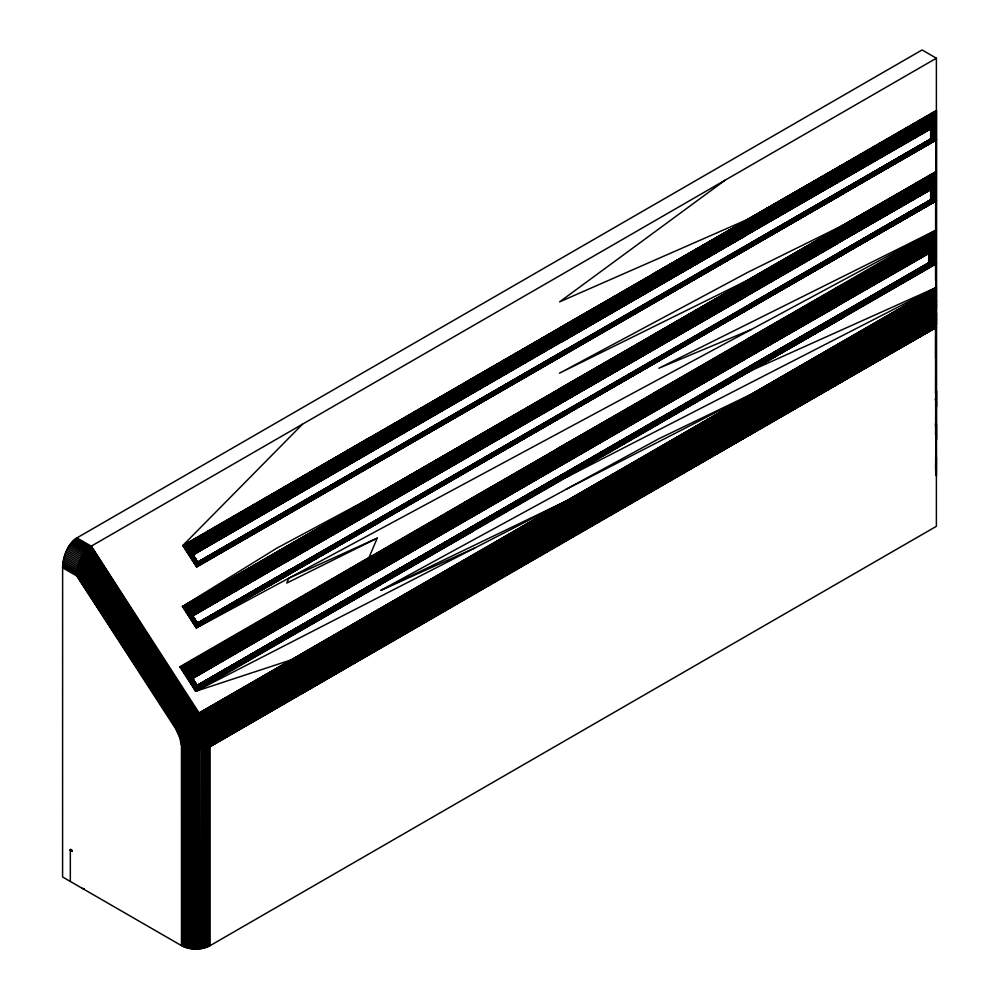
<?xml version="1.0" encoding="UTF-8"?>
<svg xmlns="http://www.w3.org/2000/svg" width="999" height="999" viewBox="0 0 999 999"><rect width="100%" height="100%" fill="white"/><g stroke="black" fill="none" stroke-linecap="round" stroke-linejoin="round"><path stroke-width="1.5" d="M933.503 199.113L933.528 183.704L936.388 171.291L182.48 606.555L196.316 627.946L936.388 229.982L934.29 241.221L929.232 253.147L929.232 263.998M934.127 199.051L934.152 181.993L748.214 288.661L562.2 397.09L747.864 290.721M655.257 341.883L748.313 287.899L562.112 395.754L934.44 181.144L934.427 198.252L934.44 181.144L748.413 288.012M935.226 260.914L935.251 237.762L560.314 451.86L653.933 397.34L560.014 451.111L653.746 396.541L559.677 450.399L653.521 395.779M654.857 338.324L561.65 393.181L935.214 178.571L935.226 198.664L935.214 178.571L842.02 231.756M466.321 444.255L560.289 390.234L466.67 444.692L560.551 390.734L466.995 445.154L560.789 391.258L467.32 445.654L561.001 391.82L467.619 446.166L561.213 392.395L468.156 447.252L935.426 177.747L935.414 197.977L935.426 177.747L842.132 230.994M935.564 280.207L935.638 197.702L934.977 197.452L749.5 304.458M935.564 393.169L935.963 137.288L934.977 136.613L197.702 562.175L189.41 549.737L182.792 545.541L302.522 424.175M566.346 349.937L936.088 137.587L935.738 470.442L936.388 475.936L935.963 137.288L843.468 190.397M935.514 456.968L936.338 457.305L936.225 473.014L936.2 137.937L843.693 190.984M653.184 411.226L560.864 464.872L929.757 252.235L929.719 263.049L929.757 252.235L837.911 304.67M930.231 263.661L930.256 251.261L838.336 303.708M931.031 200.037L931.056 189.148L933.528 183.704L655.119 343.531M654.22 407.18L931.73 248.127L931.767 260.589L931.73 248.127L839.522 300.624M654.707 345.954L562.1 399.737L932.154 186.963L932.129 199.313L932.154 186.963L839.872 239.723M748.026 290.309L840.696 237.213L562.15 399.076L747.427 292.42L562.1 399.737L932.517 186.176L932.492 198.564L932.517 186.176L562.15 399.076L654.82 345.267M751.373 329.47L658.865 368.219L936.388 229.982L179.832 666.77L186.151 670.254L190.085 674.612L932.666 245.879L932.629 261.463L932.666 245.879L654.582 404.957L933.528 243.556L933.553 260.502M654.994 343.843L562.2 398.414L932.866 185.364L932.879 199.276L932.866 185.364L840.434 238.187M654.645 403.983L933.103 244.718L933.078 261.688L933.103 244.718L840.546 297.352M932.504 199.251L933.203 198.489L933.203 184.54L840.696 237.375M933.491 260.614L933.528 243.556L840.833 296.253M750.399 366.196L934.29 259.69L934.29 241.221L841.333 294.056M291.321 659.839L195.692 691.296L196.616 685.963L187.475 671.428L934.639 240.047L934.614 260.202L934.639 240.047L748.101 347.028L841.458 292.882M935.564 358.191L935.638 316.258M935.738 365.372L935.951 260.689L935.264 259.815L933.528 260.002L840.721 313.786M936.113 345.304L935.951 471.253L936.113 457.105M843.793 191.346L936.3 138.337L843.855 191.758L936.35 138.786L936.388 139.823L196.628 566.92L182.792 545.541L936.4 110.452L936.4 440.022L936.388 423.938L935.626 423.514L935.576 426.598M62.587 567.757L76.911 576.023L176.049 729.332L179.77 737.649L181.418 745.192C190.409 749.2 201.348 748.588 210.015 744.03L936.388 324.65L936.388 312.687L845.279 363.324L207.442 731.58L194.88 736.675L181.019 738.636L176.323 728.121L76.948 574.462L62.625 566.196C63.412 555.531 67.682 544.018 76.911 537.899L922.077 49.95L936.388 58.217L936.388 526.311L210.127 945.628C201.386 950.236 190.222 950.236 181.481 945.628L62.587 876.985L62.625 566.196M177.672 732.379L202.997 720.017L936.4 296.578L935.951 260.689L750.798 366.208L758.865 361.563M936.325 473.951L936.338 457.305M844.729 349.513L936.4 298.576L936.388 308.716L205.869 730.469L193.032 735.589L179.77 737.649M936.35 438.573L936.288 423.726M936.2 423.663L936.2 437.2M936.3 390.659L936.388 406.943L936.35 390.734L935.626 390.447M936.1 472.115L936.238 457.192M842.257 165.372L936.35 111.651L936.2 402.922L935.564 290.971M935.951 435.951L936.088 423.601L936.1 436.575L935.626 423.514M935.963 390.484L936.2 402.922L936.088 390.522M935.813 423.526L935.638 434.815L936.088 113.736L842.394 167.258M935.951 457.03L935.738 470.442L935.526 469.667M935.551 468.256L935.751 456.993M70.33 850.524C70.267 847.09 73.851 853.146 70.33 850.524L70.33 881.443M936.388 405.906L935.638 398.426L936.35 404.632M935.813 399.725C935.264 397.764 936.35 401.885 935.626 399.375L936.288 403.883L935.626 398.638M935.963 400.936L935.638 399.4L936.088 402.222M936.388 58.217L91.234 546.166C81.606 552.622 77.248 564.822 76.911 576.023L176.761 728.833L178.022 729.083L292.282 661.65L476.211 555.019L291.995 660.926M936.2 402.422L935.813 115.272L842.332 168.631M936.4 390.959L936.288 403.883L935.626 399.375M750.823 304.146L935.951 198.127L936.4 200.662L196.316 627.946C196.766 624.537 196.678 622.165 200.175 622.315M76.911 537.899L91.234 546.166L199.163 713.049L198.576 716.857L205.282 732.742L207.917 746.415L207.942 946.715M843.918 192.732L936.388 139.823L196.628 566.92L197.652 562.125M936.088 402.447L935.626 400.037L936.088 402.06M74.875 539.285L89.198 547.552L197.814 715.534L197.452 717.532L203.571 731.63L206.756 748.114L206.756 947.189M205.519 947.614L205.494 747.339L202.897 733.853L196.279 718.194L197.028 714.297L88.187 548.414L73.864 540.147M204.233 947.989L204.233 748.925L201.111 732.742L195.092 718.905L195.517 716.895L194.755 715.659L87.2 549.363L72.877 541.096M195.092 718.905L194.755 715.659L198.114 713.648L936.4 287.4L751.211 370.567M935.626 400.087L935.963 401.511M752.272 394.98L844.342 342.257L193.119 718.343L192.645 720.329L199.45 736.962L201.486 748.351L201.523 948.575M277.922 614.435L184.69 669.193L196.341 687.2L936.1 261.126L935.738 470.442L935.813 115.272L842.269 169.368L935.626 116.084L930.668 128.983L930.668 139.897M176.049 729.332L190.672 719.829L191.171 717.894L194.755 715.659M194.78 724.475L195.329 722.352L192.37 717.145L85.277 551.548L70.954 543.281M209.078 946.19L209.078 747.115L207.33 735.501L204.108 733.291L204.745 731.056L203.009 729.957L195.467 725.961L187.675 723.276L81.094 558.341L66.783 550.074M180.769 741.208C189.847 743.131 199.475 741.121 207.742 737.125L208.391 734.914L206.343 728.184L199.163 713.049L936.4 287.4L566.033 477.472M279.782 616.196L186.838 670.829L196.616 685.963L196.99 685.302L189.648 673.95L282.23 619.58M180.557 740.334L190.122 740.571L202.535 737.624L203.371 735.489L299.225 681.743M368.981 557.567L377.21 538.161L288.823 578.209L286.763 583.054L377.21 538.161M663.923 480.307L936.388 324.65L300.624 689.672L206.318 742.819L199.862 738.523L200.787 736.5L195.329 722.352L191.396 721.066L83.491 554.058L69.181 545.791M68.332 547.152L82.655 555.419L188.736 719.455L195.779 734.727L194.88 736.675L197.253 749.949L197.253 949.025M746.141 235.402L561.588 341.833L931.043 128.309L931.08 139.136M195.804 949.05L195.804 749.974L194.293 739.934L195.305 738.161L203.371 735.489L209.44 739.697L210.102 745.329L210.127 945.628M838.96 241.895L931.056 189.148L930.668 200.749M839.635 179.608L931.78 126.873L931.792 139.323L934.14 136.875M200.125 948.775L199.875 746.091L201.099 744.467L206.318 742.819M931.255 262.25L931.742 261.651L892.756 284.066M300.886 692.744L754.819 431.768L210.102 745.329L205.494 747.339L201.099 744.467L198.289 745.004L197.028 746.49L192.72 746.678L181.343 744.467M841.52 251.323L933.853 197.927M70.055 544.492L84.366 552.759L191.171 717.894L177.073 727.534L181.743 737.637L183.654 746.902L183.666 946.715M725.099 180.207L559.59 301.873L748.001 219.218L842.194 165.272L183.404 545.754L196.628 566.92M186.101 947.626L186.101 748.551L185.202 741.895L181.019 738.636L182.53 747.115L184.852 748.114L194.355 749.949L195.779 748.913L205.494 747.339M289.41 570.067L197.465 623.426L189.498 611.226L182.48 606.555L276.723 548.214L370.966 497.739M178.022 729.083L176.461 730.032M190.672 719.829L193.119 718.343M191.508 948.788L191.508 749.712L192.907 748.863L195.779 748.913L197.253 749.949L201.523 749.5L210.127 746.553L936.388 327.247L845.604 378.421M843.631 314.448L196.441 686.738L186.151 670.254L279.196 615.571M660.327 418.481L196.703 685.701L188.087 672.052L280.869 617.507M281.356 618.194L188.649 672.664L196.778 685.489L189.186 673.301L281.818 618.881M292.682 662.312L568.556 504.17L293.256 663.811L568.556 504.17L199.937 714.297L291.608 660.314L199.163 713.049M280.981 494.03L187.987 548.426L197.315 562.862L935.638 136.851L197.315 562.862L188.486 548.863L281.418 494.493M281.543 555.968L188.649 610.327L197.065 623.638L935.439 197.565L840.634 252.335M275.125 612.649L181.493 667.432L195.804 690.484L380.869 584.378M275.849 612.961L182.317 667.819L196.016 689.01L936.388 262.912L751.236 368.793M473.588 529.67L196.016 689.01L183.129 668.244L276.561 613.411M288.549 635.589L196.129 688.348L183.916 668.706L277.247 613.91M279.72 615.996L372.952 561.438L279.221 615.446L466.521 506.718M280.294 616.62L373.414 562.137L279.82 616.058L466.883 507.442M281.331 617.969L374.275 563.573L280.906 617.357L467.544 509.003M282.58 620.292L190.085 674.612L197.153 685.764L218.756 673.251M282.904 621.016L190.447 675.262L197.153 685.764L288.998 632.292M283.167 621.728L190.772 675.923L197.09 685.551L933.928 259.815M839.148 301.686L931.255 249.201L931.255 261.688L931.255 249.201L191.034 676.573L283.391 622.452M468.344 519.005L560.614 465.359L191.508 679.07L191.246 677.222L283.566 623.151M177.273 731.568L202.235 718.493L385.214 611.425M477.072 558.628L293.731 664.959L201.486 717.02L199.675 716.233L91.234 546.166M88.187 548.414L197.452 717.532L202.997 720.017L385.789 613.011M385.214 610.951L568.943 505.831L477.46 559.365L936.4 296.578L844.617 347.627L202.235 718.493L199.675 716.233M477.559 560.277L294.393 666.52L202.235 718.493L568.943 505.831M202.235 718.493L661.088 454.795L569.318 506.568L660.814 453.034M185.202 741.895L183.167 735.214L178.908 732.966L203.721 721.59L386.338 614.647L294.668 667.082M294.58 666.895L569.33 507.529L844.63 349.325L661.088 453.583M176.873 730.781L198.214 718.905L203.721 721.59L387.237 617.145L478.471 563.711L295.217 668.518M179.683 734.814L191.446 731.231L205.082 724.849L387.412 618.056M387.237 617.145L661.638 458.466M179.146 735.851L191.995 732.679L204.683 727.097L387.912 619.792L296.503 672.065M479.245 566.308L570.404 512.912L662.075 460.751M201.411 747.115L199.875 746.091L198.876 740.446L195.305 738.161L184.64 739.697L180.394 736.713L193.893 733.691L206.343 728.184L297.365 674.874L936.388 308.716L845.154 359.378M196.041 723.813L206.905 729.882L388.861 623.326L297.602 675.499M298.027 677.035L936.388 308.716L662.562 464.547M204.745 731.056L207.942 733.254L389.685 626.848M84.366 552.759L192.37 717.145L191.396 721.066L195.454 729.595L207.742 737.125L936.4 316.471L390.284 629.42L481.118 576.261L298.938 680.469M663.224 470.404L845.341 366.933L572.177 523.926L208.391 734.914L202.535 737.624L198.988 735.376M277.522 491.496L184.016 546.003L196.716 566.321L289.098 513.461M474.05 406.418L196.803 565.759L184.628 546.291L371.653 437.225M381.618 459.44L196.878 565.234L185.215 546.59L372.402 437.574M566.57 352.272L196.953 564.735L185.802 546.915L279.083 492.395M751.448 245.417L197.028 564.285L186.363 547.265L279.583 492.769M381.755 457.53L197.103 563.873L186.925 547.639L373.376 438.623L186.363 547.265L197.103 563.873L289.398 510.901M280.544 493.593L187.475 548.026L197.178 563.486L751.385 244.63M281.368 494.33L374.15 439.548M289.548 509.577L197.39 562.612L188.948 549.3L281.83 494.967M281.793 494.817L374.85 440.547M282.205 495.467L189.41 549.737L197.44 562.425L381.793 456.306M282.18 495.292L375.162 441.083L281.855 494.867M282.542 495.791L375.462 441.62L189.41 549.737L934.714 119.43L934.714 138.124M197.552 562.175L190.21 550.674L934.44 120.305L934.44 137.4M282.879 496.303L375.724 442.157M283.204 496.99L190.559 551.148L197.777 562.4M933.566 136.838L933.541 122.865L190.884 551.623L283.479 497.502M196.99 561.563L191.171 552.11L283.716 498.026M654.907 285.227L747.502 231.543L191.433 552.584L283.928 498.551M284.103 499.075L191.633 553.059L932.854 124.525L932.891 138.424L932.854 124.525L562.35 337.487L655.044 283.641M932.192 140.122L932.154 126.111L191.82 553.546L284.24 499.6M284.365 500.112L191.958 554.008L376.91 446.69L284.465 500.462M277.247 552.497L183.704 607.042L196.403 627.36L288.836 574.537M288.898 573.95L196.466 626.785L184.303 607.305L559.715 389.647L371.416 498.051L936.388 171.865L842.157 225.699L747.926 272.24L559.44 373.189L747.914 280.107L842.157 226.136M843.893 253.534L936.4 200.662L196.641 625.761L185.489 607.929L372.727 499.175L279.245 553.633M381.481 519.48L196.728 625.299L186.051 608.291L279.308 553.758M843.818 252.56L196.778 624.887L186.613 608.666L279.795 554.17M279.732 554.033L373.139 499.587M280.22 554.457L373.526 500.062M751.36 305.719L196.94 624.188L187.675 609.465L280.707 555.032M280.669 554.882L373.913 500.524M751.273 305.045L197.003 623.888L188.174 609.877L281.144 555.494M281.106 555.344L374.275 501.011L187.675 609.465L197.003 623.888L935.638 197.702M281.518 555.806L374.613 501.535L188.174 609.877L197.54 624.45L192.62 617.17M281.93 556.468L189.086 610.764L197.128 623.451L381.606 517.095M281.905 556.306L374.925 502.047L188.649 610.327L934.977 179.433L934.989 198.152M282.267 556.793L375.224 502.597L189.086 610.764L197.203 623.289L289.36 570.192M282.617 557.467L189.885 611.7L197.24 623.189L190.247 612.175L282.929 557.979M282.605 557.305L934.714 180.282L934.739 198.938M282.917 557.817L375.736 503.708L189.885 611.7L655.057 343.132M283.192 558.341L375.949 504.27L282.967 557.867M283.654 559.552L191.121 613.598L191.808 615.958L931.056 189.148L931.068 199.987L931.056 189.148L561.6 402.197L838.96 241.833L746.777 294.655M283.978 560.601L191.508 614.56L197.502 623.851L201.511 621.278M276.461 613.249L370.204 558.478L182.317 667.819L936.238 232.555L842.082 286.164M277.834 614.248L371.366 559.565L277.26 613.786L370.791 559.003L183.129 668.244L196.129 688.348L843.818 316.183L566.171 475.636M465.072 504.245L558.916 449.538L182.317 667.819L936.338 231.631L841.92 285.314M278.496 614.797L371.915 560.164L277.934 614.31L465.484 505.219L371.391 559.315L559.278 450.187L370.816 558.778L558.916 449.538M183.129 668.244L842.095 287.013L936.113 233.516L183.129 668.244L559.278 450.187L465.534 504.857L559.615 450.886L465.984 505.506L559.927 451.61L466.408 506.193L560.214 452.385L466.795 506.905L560.476 453.171L467.157 507.667L560.701 454.008L373.926 562.574L560.901 454.857L374.575 563.886M466.121 506.006L278.596 614.86L372.452 560.789L279.121 615.384L560.214 452.385L372.502 560.526L559.927 451.61L183.916 668.706L196.241 687.762L288.624 634.952M281.793 618.656L374.637 564.335L188.087 672.052L197.165 686.063L191.246 677.222L376.086 569.73L283.716 623.638M374.275 563.573L188.087 672.052L561.063 455.731L468.044 510.039L561.201 456.63L468.269 510.876L561.288 457.53L468.456 511.713L561.351 458.429L189.648 673.95L197.053 685.376M374.975 565.097L282.218 619.355L375.262 565.871L189.186 673.301L468.056 510.639M282.904 620.791L375.524 566.645M468.556 513.149L282.967 620.879L375.736 567.42L283.179 621.515L375.886 568.206L283.416 622.227M933.528 260.602L933.528 243.556L468.606 512.562L561.376 459.34L468.718 513.399L561.376 460.239L468.781 514.235L561.338 461.138L468.818 515.084L561.251 462.025L468.806 515.909L561.151 462.887L468.756 516.708L931.255 249.201L191.034 676.573L376.011 568.98L283.591 622.939M283.691 623.851L191.383 677.846L193.881 681.53M929.782 263.149L929.757 252.235L191.483 678.471L283.753 624.525M376.123 570.479L191.383 677.846L376.123 570.479L283.753 623.713M283.766 625.199L191.508 679.07L376.049 571.915L283.791 625.636M568.169 501.71L384.64 609.003L844.442 345.354L752.472 397.065M293.069 663.461L752.472 398.451L476.598 555.681L200.712 715.621L293.069 663.461L384.64 609.902L292.67 662.524M385.015 610.601L476.598 557.042L384.64 609.427M568.955 504.87L752.672 400.224L568.955 504.87L660.514 451.311L568.556 503.246M481.506 578.409L390.397 630.307L208.791 736.55L209.44 739.697C200.899 744.193 190.434 745.766 181.119 742.894M180.956 742.057C190.347 744.505 200.637 742.619 209.141 738.149L390.684 631.98L299.75 684.04M663.398 472.215L845.404 368.768L299.7 683.828M205.282 732.742L208.391 734.914L208.791 736.55L299.912 685.052L481.643 579.682L390.696 631.53L572.589 527.41L209.141 738.149L207.742 737.125M663.548 475.112L481.818 580.494M482.005 582.117L572.777 529.058L481.868 580.694M300.699 690.209L391.521 638.149L300.761 691.083L754.769 429.145L391.371 636.7L208.828 743.219L197.028 746.49L195.417 745.354L188.399 745.341L182.293 744.093M391.583 638.836L482.33 585.901L300.674 690.034M663.948 481.393L573.139 532.917L936.4 323.189L845.566 374.088M482.392 586.588L663.985 481.743M277.447 491.383L371.203 436.913L183.404 545.754L196.716 566.321L474.038 406.755M474.125 405.644L196.878 565.234L184.628 546.291L372.103 437.412M936.3 138.337L196.953 564.735L185.215 546.59L466.283 383.204M466.833 384.003L372.989 438.024L466.645 383.628M751.373 244.767L843.855 191.646L197.028 564.285L185.802 546.915L372.952 438.199M373.251 438.374L560.451 329.308L466.533 383.304M466.983 384.091L186.363 547.265L560.951 330.332L467.52 384.702M466.883 383.741L748.601 222.502M654.582 275.599L561.226 330.507L935.813 115.272L561.438 331.069L654.869 276.785M474.138 403.284L935.963 137.288L197.178 563.486L186.925 547.639L467.307 384.565M840.671 191.458L935.801 137.05L197.253 563.149L187.987 548.426L467.894 385.602L186.925 547.639L842.194 169.318M467.607 385.077L187.475 548.026L197.253 563.149M374.413 439.747L467.757 385.502L374.188 439.36M655.219 280.107L562.087 333.516L655.144 278.721L561.813 332.255L748.588 224.063L561.438 331.069L748.563 222.69L654.919 276.511M197.39 562.612L188.486 548.863L468.156 386.151M375.1 440.759L468.281 386.601M842.981 189.885L934.977 136.613L197.44 562.425L188.948 549.3L375.162 441.083M375.936 442.407L468.993 388.499M934.152 136.751L934.152 121.166L190.21 550.674L375.974 442.732M469.143 389.111L376.261 443.081L562.062 334.59L468.993 388.062M655.207 281.518L562.262 334.827L841.72 172.427M376.198 443.294L190.559 551.148L840.946 175.649L376.635 444.218L469.38 390.334M376.373 443.531L469.193 389.61M283.716 497.864L376.386 443.856L190.884 551.623L469.28 389.735M469.293 389.285L562.187 335.926L469.505 390.522M933.853 137.462L933.853 122.015L840.983 175.712L933.541 122.865L933.541 138.449L933.541 122.865L840.746 176.523L933.203 123.701L933.216 137.687L933.203 123.701L562.375 336.813L655.182 282.23L562.325 335.477L748.288 227.784L562.262 334.827L748.388 227.01L562.2 334.166M376.049 442.507L562.062 334.59L189.822 550.212L197.702 562.175L191.171 552.11L376.673 445.005M376.685 444.68L469.38 390.834L376.635 444.218M932.167 138.599L932.154 126.111L562.25 338.786L840.446 177.26L191.171 552.11L562.212 337.237L191.433 552.584L469.455 390.959M376.81 445.242L562.212 337.237M284.39 499.962L376.785 445.566L191.633 553.059L562.187 337.912L191.433 552.584M932.854 138.561L932.854 124.525L562.312 338.137L747.776 230.594M469.605 392.357L562.137 338.561L284.303 499.5M562.075 339.198L469.53 393.556L561.863 340.447L469.455 394.13L746.565 234.328L654.183 287.849M193.756 557.355L192.12 554.92L284.478 501.123M284.515 500.974L376.923 447.215M284.528 501.461L376.898 447.764L284.528 501.023M276.723 552.222L183.092 606.78L196.316 627.946M751.385 307.48L196.466 626.785L183.704 607.042L371.403 498.214L183.092 606.78L196.403 627.36L381.343 521.128L288.886 574.1M278.758 553.271L372.302 498.763L184.902 607.604L196.553 626.248L936.4 200.662L196.466 626.785L936.35 199.625L196.778 624.887L186.051 608.291L466.783 445.03M465.946 444.093L559.715 389.647L183.704 607.042L277.772 552.722M372.602 498.938L466.446 444.58M843.68 251.785L936.2 198.776L196.728 625.299L185.489 607.929L372.727 499.175M373.014 499.338L560.289 390.234L184.902 607.604L196.641 625.761L936.388 200.137L289.098 572.439M560.789 391.258L186.051 608.291L936.088 174.575L560.601 390.397L654.295 335.964M373.164 499.425L466.958 445.429L279.807 554.07M655.069 338.474L842.095 230.831L561.475 392.582L748.501 284.265L561.288 392.008L654.607 337.088L560.839 390.896L654.47 336.513M289.186 571.54L196.865 624.512L186.613 608.666L467.107 445.517M467.407 446.029L187.15 609.04L196.865 624.512L936.288 199.176L843.755 252.148M374.188 500.724L467.557 446.466L373.951 500.324M374.538 501.223L467.969 447.102M468.206 447.677L374.987 501.848L561.55 393.606L468.156 447.252M936.2 198.776L196.94 624.188L187.15 609.04L561.388 392.982L187.675 609.465L934.977 179.433L934.977 197.977L934.977 179.433L748.576 286.513L841.707 233.179M375.162 502.285L468.306 448.139M934.714 199.001L934.714 180.282L561.925 394.455L748.488 285.677M468.793 449.013L561.9 395.529L375.562 502.934L468.618 448.851M375.499 503.146L189.498 611.226L197.203 623.289M375.811 503.496L468.806 449.45L189.498 611.226L197.49 623.613L191.508 614.56L561.987 399.488L469.393 452.709L562.037 398.838L469.368 452.097L562.05 397.515L190.559 612.649L197.39 623.189L289.41 569.979M748.313 287.899L189.498 611.226L561.9 395.529M375.936 503.946L468.856 449.95M468.956 449.625L561.975 396.191L469.218 450.861M376.136 504.52L468.981 450.561L376.036 504.058M934.177 198.988L934.152 181.993L562.162 396.428L655.094 342.42M283.441 558.866L376.148 504.845L190.559 612.649L933.528 183.704L933.528 199.313M197.427 623.276L190.859 613.136L469.08 450.674M376.311 505.407L190.859 613.136L933.203 184.54L933.216 200.05M190.559 612.649L469.18 451.298M376.573 506.218L469.18 451.785M283.991 560.439L376.548 506.543M284.016 560.501L469.293 452.535M376.623 507.117L284.103 560.963L932.517 186.176L932.529 200.05M561.987 399.488L191.508 614.56L932.154 186.963L932.167 199.425M284.24 561.962L376.66 507.667L191.646 615.034L197.502 623.851M284.203 562.112L191.808 615.958L931.418 188.461L931.418 200.911L931.418 188.461L561.9 400.999L839.572 240.409L654.545 347.015M932.154 186.963L191.646 615.034L561.838 400.761L469.38 453.921M284.216 562.599L191.833 616.395L931.056 189.148M284.253 562.462L376.66 508.741M368.968 557.779L275.025 612.512L841.82 285.277M369.568 558.229L181.493 667.432L195.904 689.722L843.818 317.008L566.096 476.698L658.666 423.713M558.104 448.776L464.06 503.471L936.338 231.631L181.493 667.432L558.503 449.363L275.137 612.549L558.104 448.776L463.536 502.972M370.604 558.678L464.56 504.008M371.203 559.215L465.034 504.595M653.271 395.055L559.315 449.725L936.238 232.555L842.095 287.013M277.26 613.786L465.234 504.695M653.933 397.34L183.916 668.706L371.366 559.565M653.821 395.929L747.751 341.371M371.391 559.315L559.615 450.886L371.965 559.915L936.113 233.516L747.964 341.458L841.995 286.963L747.826 340.684L936.238 232.555M371.915 560.164L184.69 669.193L654.108 398.176L560.601 452.647L654.233 399.051L560.826 453.459L747.976 345.879L186.838 670.829L196.528 686.325L846.677 310.801M372.315 560.402L465.921 505.894M654.033 396.703L747.864 342.195L560.014 451.111L841.945 288.798M288.699 634.377L196.341 687.2L185.427 669.705L372.452 560.789M372.827 561.051L466.333 506.593M196.528 686.325L186.151 670.254L372.952 561.438M560.214 452.385L373.014 561.176L560.476 453.171L373.489 561.863L560.701 454.008L280.382 616.695M373.301 561.725L466.708 507.317M935.002 260.589L934.977 238.886L186.838 670.829L373.414 562.137M381.218 579.695L196.616 685.963L935.264 259.815L196.703 685.701L187.475 671.428L373.863 562.849M281.406 618.044L467.819 509.815M654.32 398.651L747.989 344.917L560.826 453.459L747.976 345.879L561.038 454.295L841.258 293.968L748.014 348.052L841.071 294.93M933.103 261.676L933.103 244.718L189.648 673.95L561.351 458.429L375.374 565.571L561.288 457.53L375.062 564.797L561.201 456.63L374.725 564.048L561.063 455.731M374.925 564.647L467.919 510.489M654.457 401.81L561.363 456.043L840.771 296.166M748.101 347.028L841.295 293.831L654.582 401.386L747.851 347.889L654.695 402.048L841.021 295.08L747.889 349.076L840.808 296.029M375.237 565.409L468.131 511.313M468.306 512.15L654.395 404.72L561.55 457.842L654.445 403.746L561.488 456.943L654.47 402.784M375.724 566.97L561.376 459.34L375.911 567.744M375.736 567.42L190.447 675.262L654.045 407.604L561.55 460.564L654.195 406.655M654.308 405.681L561.588 459.665L839.897 299.338L747.339 352.197M747.252 352.023L561.588 458.753L839.847 299.475M375.886 568.206L190.772 675.923L931.73 248.127L931.73 260.477M376.061 568.531L468.618 514.672M376.148 569.305L561.338 461.138L376.011 567.919L561.376 460.239L190.447 675.262L932.666 245.879L932.704 261.363M654.045 407.604L561.488 461.476L653.87 408.554L561.388 462.362L653.671 409.465L561.251 463.211L745.878 357.005M468.693 515.659L376.198 570.054M468.668 516.471L191.246 677.222L930.768 250.262L930.768 262.7L930.768 250.262L653.858 409.066M376.198 570.791L283.816 624.987L468.469 517.869L376.223 570.953L468.568 517.107L376.248 570.204L561.151 462.887L191.246 677.222M191.483 678.471L376.111 571.203M745.541 357.904L561.076 464.048L653.446 410.377M468.519 518.269L561.001 463.748L191.383 677.846L930.256 251.261L930.294 263.586M202.497 682.979L210.477 678.333M213.137 676.798L215.796 675.249M218.456 673.701L222.452 671.39M225.112 669.842L227.772 668.294M230.432 666.745L234.415 664.435M237.088 662.886L239.748 661.338M242.407 659.79L245.067 658.254M249.051 655.931L251.723 654.382M254.383 652.834L263.686 647.427M266.346 645.891L274.338 641.246M275.437 640.933L286.313 634.29M465.397 382.592L277.522 491.421L559.877 328.708L465.771 382.729M465.397 382.38L559.602 328.271L184.016 546.003L196.803 565.759L936.388 139.273L289.36 511.451M371.94 437.362L559.602 328.271M653.995 274.438L559.602 327.997L936.388 111.026L748.001 219.218M654.02 274.051L747.989 219.668M278.059 491.708L559.877 328.708L184.016 546.003L936.35 111.651L653.796 273.751M842.382 165.984L936.3 112.313L184.628 546.291L560.177 328.833M654.22 274.538L748.114 220.18M372.552 437.624L936.35 111.651L559.902 328.384M936.225 473.014L936.2 113.012L185.215 546.59L560.451 329.308L372.989 438.024M654.457 274.65L748.251 220.242M748.413 220.317L842.307 165.946M842.332 166.558L560.751 329.458L936.088 113.736L373.801 438.886M654.782 275.911L842.307 167.894L185.802 546.915L560.714 329.795M654.445 274.812L560.489 328.983L748.476 221.229M842.407 166.596L936.2 113.012L561.001 329.97L936.088 113.736M654.795 275.736L748.451 221.403M654.944 276.311L748.526 222.028L561.226 330.507L935.963 114.498L935.951 471.253L936.2 137.937L381.805 456.968M748.663 222.115L842.307 167.894M467.894 385.602L187.475 548.026L935.626 116.084L561.438 331.069M748.563 222.69L655.069 276.923L748.626 223.177M561.638 331.656L748.588 223.364L655.032 277.123M935.439 137.1L935.439 116.895L187.987 548.426L561.363 331.456L374.55 439.835L468.032 386.051M748.588 223.364L281.019 493.931M374.887 440.347L561.55 332.055L468.593 386.875L561.85 333.304L468.806 387.462L561.962 333.941L375.799 441.958L468.893 388.374M935.214 137.887L935.214 117.745L188.486 548.863L561.713 332.655L188.948 549.3L934.977 118.594L934.989 137.125M748.526 226.061L561.962 332.879L842.02 170.742L748.688 224.887L841.895 171.528M748.576 224.775L655.319 278.883L748.588 225.312M748.451 226.81L562.087 333.516L841.87 171.628M561.962 333.941L189.41 549.737L935.214 117.745L935.002 137.288M190.21 550.674L562.125 335.252M748.388 227.01L655.381 280.981L748.363 227.56M748.388 227.897L934.152 121.166L190.559 551.148L562.187 335.926M655.356 281.693L748.288 227.784M655.232 283.117L748.026 229.295L562.362 336.151L748.176 228.546L655.282 281.905M840.983 175.549L748.263 228.659L841.17 174.85M190.884 551.623L562.2 336.576M748.026 229.295L562.375 336.813L933.541 122.865L655.232 282.63M747.577 231.331L655.032 284.528L840.221 177.934M932.504 139.248L932.504 125.325L191.82 553.546L376.848 446.128M191.82 553.546L654.82 285.052M931.418 140.047L931.418 127.61L192.12 554.92L839.897 178.796L747.552 231.668L932.504 125.325L562.25 338.786M931.817 139.286L931.78 126.873L562.162 339.435L747.152 232.779M931.78 139.336L931.78 126.873L284.478 500.524L469.455 393.256L376.998 446.478M839.61 179.545L562.162 339.435L654.682 285.726M561.987 339.835L192.058 554.47L197.015 561.875M561.863 340.447L192.058 554.47L931.78 126.873M654.582 286.576L839.347 180.17M192.12 554.92L376.898 447.764M839.297 180.27L561.925 340.684L746.665 234.153M746.315 235.065L192.145 555.369L376.86 448.264M561.738 341.046L469.355 394.68L746.303 234.965M930.668 128.983L561.775 341.258L746.565 234.328M192.145 555.369L654.158 287.687M838.998 180.969L746.59 234.44L838.723 181.556M197.74 562.262L289.685 509.065M214.036 553.434L211.326 554.994L214.036 553.446M218.082 551.073L220.779 549.512M223.476 547.952L232.929 542.469M236.988 540.109L239.685 538.548M289.635 509.565L261.288 526.011L269.393 521.416M289.698 509.278L381.606 456.106M218.082 551.111L220.779 549.537M223.489 547.976L232.942 542.507M272.078 520.017L288.299 510.464M300.462 503.434L291.009 508.966L293.718 507.442M303.159 501.923L307.205 499.525M309.915 498.002L312.612 496.403M315.322 494.88L319.355 492.495M322.065 490.971L331.518 485.464M334.215 483.928L338.261 481.555M340.971 480.019L343.668 478.434M346.366 476.885L357.167 470.616M359.877 469.068L362.575 467.482M365.272 465.934L381.481 456.543M384.278 454.895L400.487 445.504M403.184 443.943L473.439 403.296M473.563 403.121L565.471 349.95M296.378 506.131L300.462 503.533M303.172 501.973L305.869 500.412M309.915 498.064L312.625 496.503M315.272 495.179L319.368 492.594M322.078 491.033L324.775 489.473M327.422 488.136L331.531 485.564M334.228 484.003L336.925 482.442M340.971 480.094L343.681 478.533M346.316 477.185L355.831 471.503M359.877 469.155L362.587 467.594M365.284 466.034L380.144 457.442M384.19 455.157L411.201 439.473M413.911 437.974L430.107 428.534M432.817 427.035L442.257 421.491M444.967 419.992L461.163 410.552M463.873 409.053L473.314 403.521M750.749 243.132L842.806 189.872M350.374 474.95L354.42 472.602M376.011 460.114L378.721 458.553M381.418 456.993L385.464 454.645M394.917 449.175L397.614 447.614M407.055 442.132L409.765 440.646M413.811 438.236L416.508 436.663M419.205 435.102L421.915 433.628M425.961 431.193L428.658 429.632M431.356 428.072L434.066 426.598M438.099 424.163L440.809 422.664M450.249 417.132L452.959 415.659M457.005 413.224L459.702 411.663M469.143 406.193L471.853 404.695M478.733 400.549L473.201 403.946L477.26 401.673M481.306 399.263L485.489 396.64M488.186 395.067L497.639 389.598M501.685 387.25L552.996 357.542M565.147 350.499L554.183 357.105L556.893 355.544M567.869 349.051L571.915 346.703M574.625 345.142L577.322 343.581M580.019 342.02L584.078 339.672M586.775 338.112L596.228 332.642M598.925 331.081L602.971 328.733M605.681 327.173L608.379 325.612M611.076 324.051L620.529 318.581M624.587 316.233L627.285 314.673M629.982 313.112L646.191 303.733M648.888 302.173L656.992 297.477M750.898 243.257L935.214 136.638L843.168 189.985M504.245 386.039L508.304 383.691M517.744 378.221L520.442 376.66M529.895 371.178L532.592 369.618M536.638 367.27L539.335 365.709M542.045 364.148L544.742 362.587M548.788 360.239L551.485 358.666M560.938 353.196L563.636 351.636M573.089 346.303L575.799 344.742M604.133 328.334L612.237 323.651M614.934 322.078L618.98 319.742M627.085 315.047L631.131 312.699M633.828 311.139L637.886 308.791M640.584 307.23L643.281 305.669M645.978 304.108L650.024 301.76M652.734 300.2L655.431 298.639M658.129 297.178L660.839 295.617M664.884 293.269L667.582 291.708M671.628 289.373L674.325 287.812M677.035 286.251L679.732 284.678M683.778 282.342L686.475 280.781M695.928 275.312L698.626 273.751M708.079 268.281L710.776 266.721M714.822 264.385L717.519 262.824M726.972 257.355L735.077 252.672M737.774 251.111L741.82 248.763M745.866 246.416L748.576 244.855M277.26 552.41L465.197 443.556L182.48 606.555M747.914 280.107L936.388 171.865L183.092 606.78L842.194 226.785L559.44 388.923L936.35 172.502L842.232 226.236M653.895 334.965L747.914 280.544M372.165 498.538L278.309 552.959L936.288 173.152L184.303 607.305L196.553 626.248L936.288 199.176L751.373 305.819M184.303 607.305L653.87 335.364M654.108 335.452L748.039 281.069L371.865 498.414M560.601 390.397L842.294 227.422M748.301 281.531L560.327 389.91L936.2 173.851L185.489 607.929L560.551 390.734M654.52 336.076L748.288 281.693L560.327 389.91L936.288 173.152L748.338 281.194L842.294 227.347M748.526 283.391L560.839 390.896L748.376 282.292L654.507 336.251M748.376 282.292L654.682 336.638L748.463 282.742M185.489 607.929L842.294 228.072M654.957 337.837L748.476 283.579L561.076 391.433L748.438 282.917M842.157 230.182L280.282 554.495L467.27 445.929L373.576 499.862M842.232 229.358L748.576 283.017L842.269 228.746L748.526 282.38M186.613 608.666L561.001 391.82M748.476 283.579L561.288 392.008L935.813 176.124L280.282 554.495M561.213 392.395L187.15 609.04L935.626 176.91L654.919 338.024M561.388 392.982L374.662 501.323L468.081 447.564M935.214 198.726L935.214 178.571L188.174 609.877L561.55 393.606M655.144 339.123L748.501 284.952L561.65 393.181L655.019 339.635M561.925 394.455L841.832 232.492L748.613 285.776M375.562 502.934L561.813 394.88L189.086 610.764L841.52 234.091L655.207 341.396M748.376 287.687L655.269 341.171L841.682 233.291M561.975 396.191L189.885 611.7L934.44 181.144M748.313 288.773L934.152 181.993L748.313 288.773L841.333 234.902M655.169 342.819L933.853 182.854L933.853 198.401L933.853 182.854L190.247 612.175L562.025 396.84M376.386 505.194L933.853 182.854L748.176 289.535L841.121 235.714M747.702 291.483L562.212 397.752L747.951 290.185M376.536 505.781L562.05 398.176L190.859 613.136L933.203 184.54L933.203 198.551M562.2 398.414L747.789 290.934M562.037 398.838L191.121 613.598L932.866 185.364L932.866 199.325M654.919 345.442L840.184 238.798M747.427 292.42L654.782 346.141L747.314 292.944M562.1 399.737L747.215 293.157L562 400.362L654.42 347.302M284.203 561.525L469.243 454.208L376.748 507.467M654.632 346.828L747.215 293.157M561.838 400.761L191.746 615.496L931.792 187.725L931.805 198.601M376.723 508.441L469.193 454.795L376.773 508.004M931.792 198.639L931.792 187.725L654.457 347.49L746.84 294.355M376.685 508.966L469.118 455.357M561.575 401.973L191.808 615.958L561.713 401.386L469.155 455.631M654.27 348.139L746.753 294.555L469.33 454.508M206.83 618.456L204.158 619.992L220.292 610.414M209.49 616.907L218.806 611.5M221.466 609.952L229.458 605.319M232.118 603.771L241.433 598.364M244.106 596.828L253.421 591.42M256.081 589.872L258.741 588.324M261.413 586.788L270.729 581.381M273.389 579.832L288.037 571.341M222.977 608.866L225.662 607.317M228.359 606.006L565.322 410.876M265.047 585.052L267.744 583.491M277.198 578.009L279.895 576.448M289.36 571.041L292.045 569.418M296.104 567.07L298.801 565.509M301.511 563.998L304.195 562.375M308.254 560.089L310.951 558.466M327.148 549.088L329.857 547.527M339.31 542.082L342.008 540.496M351.461 535.039L354.158 533.454M358.216 531.131L366.308 526.423M370.367 524.088L378.459 519.393M381.256 517.657L386.576 514.572M389.248 513.024L397.227 508.454M399.9 506.868L409.215 501.523M411.875 499.925L421.203 494.592M423.863 492.994L426.523 491.508M429.183 489.91L438.511 484.565M441.171 482.967L473.126 464.535M750.686 303.971L934.714 197.49M289.36 571.078L292.058 569.517M301.511 564.048L304.208 562.487M362.275 528.896L366.321 526.548M374.425 521.865L378.484 519.517M393.331 510.926L397.377 508.578M406.83 503.109L409.54 501.548M418.981 496.078L421.69 494.567M424.388 492.944L428.434 490.596M437.887 485.127L440.596 483.566M456.793 474.188L459.49 472.627M468.943 467.145L471.64 465.584M475.799 463.086L478.459 461.55M481.131 460.002L483.791 458.466M487.787 456.143L490.447 454.607M493.106 453.059L501.098 448.439M503.758 446.903L513.074 441.496M515.734 439.96L525.062 434.565M527.722 433.017L530.382 431.481M533.041 429.932L537.037 427.622M539.697 426.086L542.37 424.538M545.029 423.002L564.997 411.426M567.719 410.002L577.172 404.52M579.87 402.959L583.928 400.611M586.625 399.051L596.078 393.569M598.788 392.008L608.241 386.538M610.938 384.977L614.997 382.629M617.694 381.069L633.915 371.678M636.613 370.117L639.31 368.556M642.02 366.983L656.88 358.391M660.951 356.144L675.811 347.54M679.857 345.204L706.88 329.57M709.577 328.009L725.786 318.631M728.496 317.058L737.949 311.588M740.646 310.027L748.75 305.344M842.956 250.724L934.977 197.452L197.128 623.451M418.993 496.153L421.69 494.592M424.4 493.031L427.097 491.458M493.269 453.184L501.361 448.501M504.07 446.978L508.116 444.592M516.221 439.947L520.267 437.562M522.964 436.001L527.022 433.653M529.72 432.117L532.417 430.532M535.127 428.996L539.173 426.623M541.87 425.087L544.58 423.501M547.277 421.94L551.323 419.592M554.033 418.044L558.079 415.696M560.776 414.135L563.473 412.562M566.196 411.138L568.893 409.578M572.939 407.23L575.649 405.669M585.089 400.199L587.799 398.638M603.995 389.26L606.693 387.687M616.146 382.217L624.25 377.535M626.947 375.961L631.006 373.626M635.052 371.278L643.156 366.583M645.854 365.022L649.912 362.674M652.609 361.114L655.307 359.553M658.016 358.092L662.075 355.744M664.772 354.183L667.469 352.622M671.528 350.287L674.225 348.713M683.678 343.244L686.375 341.683M689.073 340.122L691.783 338.561M695.828 336.213L698.526 334.653M702.584 332.317L705.282 330.744M707.979 329.183L710.676 327.622M714.735 325.287L717.432 323.713M726.885 318.244L729.582 316.683M733.641 314.348L736.338 312.774M739.035 311.213L741.745 309.653M745.791 307.317L748.488 305.744M369.393 557.942L463.536 503.271M652.959 394.93L558.516 448.938L652.672 394.28L558.104 448.376L747.414 340.284M183.916 668.706L559.615 450.886M559.927 451.61L184.69 669.193L935.951 234.528L842.082 287.912M654.108 398.176L560.314 451.86L935.951 234.528L748.051 342.307L841.957 288.674M473.588 526.723L843.318 313.674L196.441 686.738L185.427 669.705L935.751 235.577L842.032 288.861M934.977 260.702L934.977 238.886L654.507 399.263L747.989 344.917L560.601 452.647L747.989 343.981L560.314 451.86M841.782 290.647L748.164 344.106L935.751 235.577L748.126 343.194L841.895 289.648M935.289 259.565L935.251 237.762L186.151 670.254L560.476 453.171M186.151 670.254L935.514 236.651L748.164 344.106M186.838 670.829L373.763 562.425M280.906 617.357L934.977 238.886L748.151 346.029L935.251 237.762L935.251 260.914M748.151 346.029L841.62 291.82M187.475 671.428L560.901 454.857L467.482 508.429M561.226 455.169L747.939 346.878M374.725 564.048L934.639 240.047M747.851 347.889L561.363 456.043L934.29 241.221L934.327 259.89M561.201 456.63L188.649 672.664L197.09 685.551M654.545 404.27L747.439 350.999L561.55 457.842L747.614 349.95L561.488 456.943L747.751 348.926L654.595 402.335M561.288 457.53L189.186 673.301L933.928 242.382L933.953 260.964M561.376 459.34L190.085 674.612L932.666 245.879M840.221 298.464L933.103 244.718M561.338 461.138L190.772 675.923L932.204 247.015L932.242 260.889M839.884 299.55L932.204 247.015L932.179 260.976L932.204 247.015L746.852 354.245L839.172 301.461M191.034 676.573L561.251 462.025L376.136 568.693M838.798 302.497L746.553 355.244L931.73 248.127L561.488 461.476L746.49 355.082L653.97 408.803L746.328 355.781M746.553 355.244L839.11 301.611L654.058 408.129M838.723 302.622L746.241 356.206L838.386 303.496M560.826 464.547L376.173 571.665L930.256 251.261L930.256 263.736M376.061 572.202L468.331 518.631M560.626 465.646L652.896 412.075M289.048 632.417L564.86 473.026M221.466 671.69L380.881 579.445M202.572 682.941L205.27 681.38M213.374 676.685L217.42 674.337M221.478 671.99L229.57 667.307M232.268 665.734L236.326 663.398M239.023 661.825L241.721 660.264M244.43 658.703L248.476 656.355M251.174 654.795L255.232 652.447M257.929 650.886L260.627 649.325M263.324 647.752L267.382 645.416M270.08 643.843L272.777 642.282M275.474 640.721L279.533 638.373M282.23 636.813L286.276 634.465M288.986 632.904L305.232 623.314M307.879 621.952L317.395 616.283M320.03 614.922L324.151 612.375M325.437 611.788L336.313 605.344M338.936 603.97L380.794 579.732M380.906 579.62L472.777 526.448M474.125 525.761L564.647 473.339M564.885 473.114L656.818 419.942M329.42 609.815L333.466 607.479M355.057 594.992L357.754 593.406M360.452 591.858L364.498 589.497M373.938 584.028L376.635 582.454M380.806 579.895L383.504 578.396M386.213 576.76L390.259 574.487M392.957 572.852L402.41 567.457M405.107 565.821L409.165 563.473M411.863 561.913L414.56 560.427M417.257 558.778L421.316 556.518M424.013 554.87L428.059 552.522M430.769 550.961L433.466 549.487M436.163 547.827L440.209 545.491M442.919 543.918L445.616 542.457M448.314 540.796L459.115 534.54M461.813 532.979L464.523 531.518M467.22 529.845L483.429 520.579M486.138 519.08L500.974 510.427M503.683 508.916L513.136 503.396M515.834 501.873L532.03 492.457M534.74 490.921L544.18 485.427M546.89 483.878L550.936 481.518M553.633 479.97L563.086 474.488M750.187 366.109L842.157 312.899M410.389 563.099L413.087 561.525M452.21 538.861L456.268 536.513M464.36 531.83L468.406 529.482M565.809 473.076L568.518 471.516M571.216 469.955L575.262 467.607M577.959 466.046L580.669 464.473M584.715 462.125L587.412 460.564M590.109 459.003L606.318 449.625M609.015 448.052L623.863 439.46M627.921 437.112L654.919 421.478M657.629 420.03L667.082 414.56M669.792 412.999L673.838 410.651M676.535 409.091L679.233 407.53L675.012 410.089M681.942 405.956L685.988 403.621M688.686 402.06L691.383 400.487M694.093 398.926L698.139 396.591M700.836 395.017L704.894 392.682M707.592 391.121L710.289 389.548M712.986 387.987L722.439 382.517M726.498 380.182L729.195 378.609M731.892 377.048L748.101 367.669L726.648 379.982M477.859 524.15L480.556 522.577M502.147 510.152L504.845 508.528M514.298 503.109L516.982 501.498M521.041 499.15L523.738 497.589M533.179 492.157L535.876 490.559M552.072 481.181L554.77 479.62M612.799 446.191L615.496 444.63M618.194 443.069L620.891 441.508M637.087 432.13L639.785 430.557M643.831 428.221L646.528 426.648M691.058 401.011L695.104 398.663M716.695 386.163L719.392 384.603M722.09 383.042L726.136 380.706M735.589 375.237L738.286 373.676M743.681 370.542L740.983 372.115L745.154 369.605M759.877 361.276L762.587 359.715M772.027 354.245L774.725 352.684M790.921 343.319L793.618 341.758M813.848 330.057L817.894 327.709M825.998 323.027L830.044 320.691M832.741 319.131L836.787 316.783L828.783 321.341M291.408 659.989L475.724 553.583M660.027 447.165L844.342 340.759M292.095 661.313L476.111 554.857L384.053 607.567M844.342 342.045L752.272 394.118L936.4 289.111L568.556 502.36L199.937 714.297M660.514 450.162L844.442 345.592L660.714 451.66M295.03 668.119L202.997 720.017L569.33 507.529L477.547 559.552M477.934 561.038L661.276 455.182M661.9 460.339L570.417 511.888L753.221 405.844L661.65 457.704L844.804 353.209L203.721 721.59L753.046 403.933L661.375 455.856M478.384 562.762L386.888 615.834L570.067 511.088L204.408 723.201L190.871 729.819L178.434 734.09M295.829 670.167L478.821 564.51M844.804 353.209L661.813 458.866M193.868 719.617L205.082 724.849L570.404 512.912L478.908 564.722M387.749 618.868L753.396 407.767L661.912 459.577M83.491 554.058L192.645 720.329L205.732 726.51L479.333 567.27L387.924 619.293L570.741 514.747L479.333 566.508M479.657 568.106L296.99 673.563M197.04 719.567L204.408 723.201L936.4 302.622L753.396 406.243L936.4 302.622L205.082 724.849C450.174 587.1 692.307 444.168 936.388 304.658L844.992 355.407M197.29 723.151L206.343 728.184L571.066 516.595L479.732 568.306M480.044 569.917L297.527 675.299M662.399 463.361L753.733 411.65L571.378 517.432L662.399 464.123L571.066 515.584L936.4 306.693L845.067 357.392M753.883 412.063L845.079 359.165L662.399 462.849M662.974 468.331L936.388 312.687L298.364 678.333L206.905 729.882L571.378 518.456L388.861 622.814L480.107 570.891M845.216 361.363L936.388 310.726L662.849 467.907L571.653 519.293L845.142 361.151L753.883 413.087M298.813 680.044L207.442 731.58L662.849 467.907L571.915 521.153L663.036 469.767L572.165 522.976L389.947 627.697L480.806 574.487L298.501 678.758M662.837 467.145L754.033 415.509L571.915 521.153L754.17 417.407L572.165 522.976L663.224 471.59M207.442 731.58L936.388 312.687L845.341 365.259L936.4 314.598L207.942 733.254L571.915 522.127L480.806 573.751M207.942 733.254L845.279 365.047L663.036 468.543M390.284 629.42L572.177 523.926L481.106 575.536M663.398 473.389L572.402 524.75L754.282 419.268L663.224 470.879M481.393 577.297L572.402 525.699L208.791 736.55L936.4 318.269L845.454 368.981M663.398 472.677L754.395 421.079L299.6 683.428L208.391 734.914L390.06 628.583L299.001 680.681M390.859 632.767L572.589 527.41M663.673 476.148L754.57 424.538L391.096 634.377M206.955 739.272L209.69 741.208L936.413 321.641L754.657 424.925L845.529 373.688M482.205 583.866L573.039 532.205L209.877 742.644L202.535 737.624M391.508 637.774L482.292 585.177M573.139 532.917L754.72 427.697L663.885 479.358M208.828 743.219L210.015 744.03L573.126 533.653L482.33 585.352M573.239 535.664L936.388 326.011L754.807 429.495M845.604 379.508L391.683 640.496L482.467 588.548M184.628 546.291L278.596 491.958M185.215 546.59L936.3 112.313L748.126 220.03M185.802 546.915L936.2 113.012L748.601 221.503L842.319 167.795M186.363 547.265L935.963 114.498L842.369 167.932M186.925 547.639L935.963 114.498M187.987 548.426L935.626 116.084M561.962 332.879L935.214 117.745L842.07 170.891M188.486 548.863L935.439 116.895L935.239 137.825M562.087 333.516L934.977 118.594L655.282 279.096M188.948 549.3L841.745 172.328M562.262 334.827L934.714 119.43L841.782 172.477M283.241 496.878L934.44 120.305M562.362 336.151L933.853 122.015L841.208 174.912M191.171 552.11L933.203 123.701L933.203 137.687M562.312 338.137L932.854 124.525M655.032 284.528L933.203 123.701M562.162 339.435L932.154 126.111L932.154 140.01M284.478 500.524L469.318 394.405M469.53 393.556L932.154 126.111L839.922 178.858M561.925 340.684L931.418 127.61L654.495 286.763M561.775 341.258L931.043 128.309L931.056 139.161L931.043 128.309L838.998 181.031M841.558 190.459L933.541 137.338M935.801 137.05L197.103 563.873L936.088 137.587L289.535 509.902M197.028 564.285L936.088 137.587M196.953 564.735L936.2 137.937L381.705 458.416M289.285 511.825L196.878 565.234L936.35 138.786L196.716 566.321L936.388 139.273M196.803 565.759L843.905 192.095M560.839 390.896L936.088 174.575M561.076 391.433L935.951 175.337L842.332 228.796M186.051 608.291L935.951 175.337L748.576 283.017M842.294 229.508L935.951 175.337M187.675 609.465L935.426 177.747M188.174 609.877L935.214 178.571M562.162 396.428L748.214 288.661L562.112 395.754M933.853 182.854L376.223 504.632M190.247 612.175L283.241 558.404M748.176 289.535L934.152 181.993M562.212 397.752L933.528 183.704M283.691 559.452L376.448 505.981L191.121 613.598L283.866 559.977M747.514 292.22L932.866 185.364L191.321 614.098L197.465 623.426M376.635 506.343L933.203 184.54L655.032 344.23M191.321 614.098L932.517 186.176M561.9 400.999L931.792 187.725L839.585 240.472M746.515 295.317L931.418 188.461L561.763 401.61L746.503 295.217M284.228 562.974L376.536 509.752M196.94 624.188L935.813 197.889L841.233 251.598M843.443 251.211L936.1 198.426L196.865 624.512L935.813 197.889L473.951 463.861M196.778 624.887L936.1 198.426L473.951 464.248M196.728 625.299L936.1 198.426M936.288 199.176L196.641 625.761L658.915 359.141M289.036 572.927L936.35 199.625M196.466 626.785L936.388 200.137L196.403 627.36L566.358 414.298L473.901 467.345M196.403 627.36L658.903 360.676L566.396 413.748M936.388 230.769L180.669 667.082L195.692 691.296L567.782 500.224L660.227 447.49L476.111 554.208L844.43 343.968M464.036 503.796L180.669 667.082L195.804 690.484L473.476 530.731L288.374 637.137M841.995 287.849L559.677 450.399L936.113 233.516M185.427 669.705L935.514 236.651L560.601 452.647M188.087 672.052L934.29 241.221L934.29 259.728M747.115 353.221L839.547 300.412L654.17 407.867L746.615 354.795M931.255 249.201L561.388 462.362L746.203 356.044L653.758 409.715L746.003 356.73M561.251 463.211L930.768 250.262L376.223 570.953M561.076 464.048L837.899 304.583M745.666 357.654L930.256 251.261M376.074 572.352L929.757 252.235M196.616 685.963L935.264 259.815M849.375 309.24L852.072 307.68M854.782 306.119L870.978 296.753M873.675 295.192L919.592 268.669M922.289 267.108L931.742 261.651M750.749 366.708L935.738 260.314L288.823 633.403L473.638 526.997M843.705 314.935L196.341 687.2L935.738 260.314M843.606 314.535L936.225 261.651L196.241 687.762L935.951 260.689L565.971 473.389M196.241 687.762L936.1 261.126L381.206 580.057M843.705 315.072L936.325 262.25L196.129 688.348L936.1 261.126L196.341 687.2M196.129 688.348L658.691 421.665M751.211 368.331L936.225 261.651L196.016 689.01L936.388 262.912L195.804 690.484M196.016 689.01L936.325 262.25L288.711 634.502M936.325 262.25L195.904 689.722L473.514 530.432M473.638 528.971L936.388 263.649L195.692 691.296L179.832 666.77M566.033 489.348L752.085 393.818L658.628 438.861L380.869 590.334L567.782 500.224L475.924 553.896L844.442 342.42L936.388 290.884L200.712 715.621L844.442 345.592M198.214 718.905L936.4 292.732M203.721 721.59L936.4 298.576L753.046 402.447L844.729 350.999M297.365 674.874L205.732 726.51L936.388 304.658L753.571 408.179L844.979 356.93M389.148 624.163L206.343 728.184L936.4 306.693L662.325 462.649M663.161 470.192L936.4 314.598L208.391 734.914L936.4 316.471L754.395 419.68L845.391 368.544M300.2 686.65L209.141 738.149L936.4 318.269L754.495 421.491L845.441 370.329M845.491 370.754L936.4 319.992L209.44 739.697L390.946 633.616L300.05 685.664M482.055 582.929L391.183 634.777L936.4 323.189L209.877 742.644L936.388 324.65M653.796 273.601L748.001 219.505M560.489 328.983L748.376 220.816M655.132 277.759L935.439 116.895L748.726 224.176L842.02 170.742M655.269 278.221L748.613 224.575M655.219 278.421L935.214 117.745M655.319 281.194L934.152 121.166L562.325 335.477L748.101 229.083M748.263 228.659L933.853 122.015M655.157 283.329L747.951 229.845M655.069 284.041L747.689 230.806M747.552 231.668L932.504 125.325M654.82 285.427L747.377 232.068M376.948 445.929L469.455 392.669M376.935 448.089L469.218 394.942M752.884 242.195L762.312 236.763M764.997 235.215L779.807 226.686M782.504 225.137L791.932 219.718M794.63 218.169L804.045 212.737M806.742 211.189L810.788 208.866M813.473 207.317L816.171 205.757M818.868 204.208L822.901 201.885M825.599 200.337L828.296 198.789M830.981 197.24L835.027 194.905M837.711 193.356L840.409 191.808M474.075 402.872L566.271 349.75M749.912 244.156L843.456 190.322M877.896 170.417L880.594 168.868M381.843 456.58L474.113 403.421M474.175 404.27L566.52 351.161M381.793 457.604L751.423 244.967M658.99 299.238L751.46 245.916M566.533 352.56L936.388 139.823M381.668 459.153L474.075 405.994M658.978 299.787L751.448 246.591M566.508 353.109L843.918 193.207M289.173 512.949L381.606 459.715M474.038 406.568L566.52 353.371M653.683 334.665L747.914 280.407M465.197 443.331L559.44 389.223L276.723 552.147M653.895 335.115L936.388 171.865M559.74 389.323L842.194 226.711L748.064 280.594M654.645 336.825L842.269 228.746M654.795 337.412L935.813 176.124M748.551 284.752L655.019 338.673L935.626 176.91L748.651 285.065L841.995 231.606M655.094 339.335L748.538 285.464M374.313 500.811L467.832 446.99M655.207 339.797L748.513 286.189M561.8 393.818L748.451 286.938M376.71 506.905L469.268 453.621M561.6 402.197L746.241 295.854M838.311 243.144L561.438 402.772L745.953 296.466M376.623 509.577L468.893 456.431M469.031 456.168L561.251 403.109M473.913 464.023L935.951 198.127M289.348 570.417L381.618 517.307M288.961 573.451L381.431 520.254M566.396 414.011L843.893 254.071M558.516 448.938L841.882 285.964L747.452 339.847M560.014 451.111L935.951 234.528M653.995 396.965L841.87 289.772M748.026 343.718L935.751 235.577M560.826 453.459L935.251 237.762L748.176 345.055L841.658 291.683M934.977 238.886L561.038 454.295L654.42 400.874M561.488 456.943L933.928 242.382L933.928 259.503L933.928 242.382L841.096 295.155M561.55 457.842L933.528 243.556L747.739 350.112L840.546 297.128M747.352 351.748L840.234 298.239L747.564 351.161M839.547 300.412L561.55 460.564L747.027 353.059L654.357 406.218M653.621 409.977L838.323 303.634M653.221 411.463L745.316 358.554M929.257 262.475L929.232 253.147L745.179 358.941L837.087 306.268M652.909 412.287L744.929 359.39M839.922 314.697L890.072 285.614M748.438 367.282L840.371 314.123M656.555 420.367L711.825 388.524M714.522 386.963L723.95 381.531M761.55 360.015L770.966 354.608M773.651 353.059L783.066 347.64M785.763 346.091L788.448 344.543M792.482 342.22L795.167 340.671M797.864 339.136L800.549 337.587M804.582 335.264L807.267 333.716M809.964 332.168L819.38 326.748M289.011 632.28L473.526 526.036M473.563 525.936L750.574 366.446M847.764 310.352L855.843 305.694M858.528 304.146L861.225 302.585M863.923 301.036L867.956 298.713M877.384 293.281L880.082 291.733M882.766 290.172L885.464 288.624M889.51 286.301L892.194 284.74M894.892 283.192L897.589 281.643M901.622 279.32L904.32 277.759M913.748 272.327L916.433 270.779M925.861 265.347L928.558 263.798M662.886 417.07L667.057 414.597M669.63 413.199L672.439 411.501M681.743 406.218L684.565 404.508M687.125 403.109L691.296 400.636M693.868 399.238L696.678 397.527M700.724 395.204L703.408 393.656M705.981 392.245L720.916 383.566M724.962 381.243L733.041 376.586M735.614 375.187L739.772 372.702M288.948 632.704L473.576 526.298M473.988 526.136L482.067 521.478M490.147 516.82L494.18 514.497M496.878 512.949L499.575 511.388M502.26 509.84L506.306 507.517M515.734 502.085L518.419 500.536M521.116 498.976L523.813 497.427M527.847 495.104L530.544 493.556M533.241 491.995L535.926 490.447M539.972 488.124L542.669 486.563M552.085 481.143L554.782 479.582M566.033 473.751L935.951 260.689M381.131 581.843L473.601 528.758M751.26 369.63L843.805 316.371M936.388 263.649L195.904 689.722L566.096 477.072M843.805 317.108L658.666 423.439M936.4 289.111L660.227 447.914L752.284 395.404L660.327 448.713L844.442 343.756M752.484 396.615L936.388 290.884M201.486 717.02L936.388 294.643L844.53 345.766M936.4 296.578L569.318 506.568M202.997 720.017L936.4 298.576L569.705 508.291L661.375 456.618L570.067 510.077L478.196 562.375L569.692 509.29L478.022 561.226M661.55 457.005L844.729 351.261L661.375 455.369M205.082 724.849L662.162 462.225L570.741 513.736L936.388 304.658M205.732 726.51L936.4 306.693M206.343 728.184L571.378 518.456M206.905 729.882L571.653 520.292L389.685 626.361L571.915 522.127L390.06 628.109L572.177 523.926M209.141 738.149L936.4 319.992L663.636 475.524L572.777 528.209L663.673 476.798L572.927 529.845L663.786 478.409L209.44 739.697L572.777 529.058L390.959 633.179L481.855 581.331M300.499 688.561L573.039 532.205M210.015 744.03L936.388 326.011L210.102 745.329L391.62 639.522L300.811 691.608M754.832 431.456L936.388 327.247L754.819 430.831L845.604 379.358M936.388 327.247L210.102 745.329L573.201 535.014L391.62 639.185L482.417 587.262M300.899 693.98L573.264 536.288L210.127 746.553L391.683 640.809L300.886 692.906M748.139 219.705L842.232 165.846M841.583 173.127L748.588 226.373L934.714 119.43L189.822 550.212L197.502 562.275M748.101 229.42L840.746 176.348L747.939 230.182L840.496 177.16M751.435 245.667L843.918 192.595M751.448 246.191L843.93 193.144M748.626 283.666L842.169 230.095M748.513 287.25L841.545 233.991M747.027 293.981L839.31 241.034M838.648 242.557L930.668 189.822L930.681 200.649M751.31 305.519L843.818 252.447M751.36 305.944L843.868 252.897M751.373 306.418L843.893 253.396M566.421 412.712L658.928 359.628M751.398 306.943L843.905 253.933M566.408 413.211L658.915 360.115M289.023 573.001L381.443 519.992M652.684 393.781L841.82 285.177L747.252 339.173M653.783 396.178L747.889 341.945M748.014 348.052L934.29 241.221L188.649 672.664L933.928 242.382L747.889 349.076M654.595 403.296L747.614 349.95M839.497 315.272L842.182 313.736M750.898 367.033L843.481 313.961M751.023 367.457L843.606 314.398M566.096 474.225L658.653 421.116M751.186 368.494L843.768 315.522M473.688 527.759L566.108 474.737M288.773 633.953L381.168 580.993M658.678 422.065L751.26 368.943M473.663 528.346L658.716 422.29M288.624 635.102L473.588 529.245M473.563 529.42L566.146 476.323L288.549 635.764M385.776 612.524L569.33 507.529M295.304 668.706L386.888 616.333L204.408 723.201L936.388 300.587L844.817 351.448M570.417 511.888L844.904 354.945M387.412 617.544L570.404 512.912M571.066 516.595L388.399 621.041L479.732 569.08M571.653 519.293L936.388 310.726L754.02 414.011L845.216 362.862M936.4 314.598L572.165 522.976L754.282 419.268M572.402 525.699L390.397 629.832L481.393 577.996M299.388 682.379L390.397 630.307M936.4 318.269L572.602 526.51L754.495 422.827L663.548 474.45M936.4 319.992L572.777 528.209L754.57 424.538M663.798 477.797L754.657 426.148L572.927 529.845L936.413 321.641L209.69 741.208L663.873 479.945L573.051 531.418L936.4 323.189M300.537 688.761L391.371 636.7M841.745 233.341L934.714 180.282M747.964 341.458L842.007 287.737M837.462 305.594L929.232 253.147M844.53 347.44L752.672 399.75L936.388 294.643L752.672 398.801L844.53 347.19M297.065 673.776L753.883 413.586L662.624 465.259M298.102 677.235L480.606 573.126M572.402 524.75L754.395 421.079M754.495 422.39L845.441 370.554L754.582 423.239L845.491 372.053M845.491 372.265L663.686 475.724M573.051 531.418L754.72 427.697M482.205 584.452L391.371 636.313L572.914 530.669L482.055 582.305M845.579 376.898L663.948 480.482M664.01 482.255L845.604 378.259M568.169 500.849L660.227 448.551M569.705 508.291L753.046 403.933M844.904 355.194L661.9 459.065M478.646 564.11L753.396 407.767M570.741 513.736L753.571 409.702L662.162 461.463M571.066 515.584L753.733 411.65M480.257 571.316L754.033 415.509M480.469 572.702L389.285 624.587L571.653 520.292L480.469 571.94M663.786 477.385L845.529 373.888L754.72 426.536L845.554 375.249M663.885 478.971L845.554 375.449L754.769 428.047L845.579 376.723M663.948 480.856L754.769 429.145M660.514 450.624L752.472 398.451M662.162 460.964L844.979 357.18L753.733 410.114L845.067 358.916M662.837 466.645L845.216 363.112L754.158 415.934L845.279 364.81M663.036 469.031L754.17 417.407M752.859 400.599L844.63 349.088M754.282 417.832L845.341 366.695M190.097 948.575L190.097 749.5L191.471 748.738L192.907 748.863L192.919 749.849L192.919 948.925M188.724 948.313L188.724 749.238L191.471 748.738L191.508 749.712M380.869 590.334L474.75 547.989M186.101 748.551L190.072 748.576L190.097 749.5M184.852 947.189L184.852 748.114L186.076 747.739L187.375 748.051L187.4 748.913L187.4 947.989M183.666 747.639L186.076 747.739L183.516 745.291M199.875 746.091L198.289 745.004L195.417 745.354M197.253 749.949L194.355 749.949L192.12 737.387L185.802 722.876L80.407 559.865L66.084 551.598M181.294 739.572L184.64 739.697M183.391 744.43L187.375 748.051L185.152 737.312L180.295 726.448L178.796 726.273L77.235 571.253L62.912 562.986M176.323 728.121L178.908 728.546L181.231 733.341L184.003 741.782L184.852 748.114M64.336 556.406L78.659 564.672L181.781 724.125L194.83 728.084M65.447 553.171L79.758 561.438L184.003 722.614L185.802 722.876M185.152 721.827L187 722.127M186.326 721.041L188.224 721.365L188.911 722.539L194.88 736.675L182.417 730.431M63.162 561.338L77.485 569.605L179.308 727.085L187.712 729.557L197.153 734.277L198.876 740.446M185.802 744.992L190.072 748.576L188.074 738.161L182.967 726.073L179.758 725.574L77.485 569.605M183.167 735.214L179.832 727.971L177.073 727.534L77.048 572.864L62.737 564.597M186.463 724L182.879 723.376L78.659 564.672M63.886 558.041L78.197 566.308L181.88 726.735L185.302 727.659L189.398 737.936L191.471 748.738L181.556 740.521M188.911 722.539L192.819 723.726M64.86 554.77L79.183 563.036L184.703 726.498L186.513 727.047L191.146 739.035L192.907 748.863L185.439 742.956M181.368 728.346L190.122 731.73L199.45 736.962M187.675 723.276L190.26 725.087M181.418 745.192L184.827 747.339L182.392 744.904M178.933 730.806L188.524 735.276M187.113 728.271L196.616 732.704L197.153 734.277M181.343 730.893L195.305 738.161M188.374 727.672L197.952 732.192M192.22 725.786L203.571 731.63M185.24 730.594L192.532 734.128L194.293 739.934L201.099 744.467M193.506 728.671L180.744 724.862L77.81 567.956L63.499 559.69M180.794 732.317L188.973 736.613M179.808 732.654L182.742 734.103M196.766 729.02L204.108 733.291M184.34 734.964L199.713 744.755M200.574 727.247L205.869 730.469L207.33 735.501M75.899 538.536L90.21 546.803L198.114 713.648L89.198 547.552M71.903 542.145L86.226 550.412L194.33 717.607M67.532 548.588L81.856 556.855L188.736 719.455M70.504 849.387L71.891 850.374M70.417 849.712L71.853 850.549M70.38 849.874L71.816 850.711M70.355 850.049L71.778 851.036M70.33 850.361L71.766 851.198M190.31 736.313L193.918 738.498M199.8 733.278L203.371 735.489M198.489 733.778L202.098 736.013M182.068 735.426L185.152 737.312M184.753 736.126L188.074 738.161M190.747 737.674L194.293 739.934M195.779 734.727L196.703 737.799L200.25 740.072M198.089 737.387L199.862 738.523M204.196 747.739L201.274 745.803M182.455 736.5L193.781 744.205M195.704 739.635L197.477 740.783L198.689 749.849L198.689 948.925M205.407 746.053L206.731 746.915M206.643 745.616L200.587 741.57M207.842 745.129L201.935 741.196L200.787 736.5M189.773 739.26L198.289 745.004M203.971 745.129L199.201 741.92M181.393 736.625L182.817 737.562M202.922 739.21L207.505 742.319M201.486 748.351L198.464 746.303M198.589 747.564L200.087 748.576M203.808 737.125L205.432 738.211M190.122 740.571L195.205 744.068M184.315 738.586L185.876 739.647M197.153 747.702L190.709 743.106M197.215 748.863L189.348 743.144M195.779 748.913L183.466 739.71M186.176 740.808L187.75 741.957L188.724 749.238M194.343 748.925L188.224 744.255M182.617 740.646L184.003 741.782M185.926 745.953L188.699 748.351M181.781 741.445L183.067 742.594M182.48 745.691L183.654 746.902M195.392 559.79L197.04 562.212M192.682 554.832L196.94 561.301M87.2 549.363L195.904 714.959M82.655 555.419L189.96 718.681L189.448 720.604L187.525 720.254L81.094 558.341M77.048 572.864L178.908 728.546M81.856 556.855L188.224 721.365M77.81 567.956L180.295 726.448M77.235 571.253L177.909 726.91M181.781 724.125L182.967 726.073M184.003 722.614L186.513 727.047M195.517 716.895L196.279 718.194M179.308 727.085L179.832 727.971M197.814 715.534L198.576 716.857M181.88 726.735L187.75 741.957M188.336 724.487L192.532 734.128M184.703 726.498L185.302 727.659M200.449 717.632L205.869 730.469M195.454 729.595L196.616 732.704M935.801 400.649L935.638 400.149M196.703 737.799L197.477 740.783M935.626 399.65L935.813 400.549M935.626 399.2L935.813 400.05M935.638 399.026L935.813 399.9M201.935 741.196L202.884 749.238L202.884 948.313M935.813 400.824L935.951 401.61M194.355 749.949L194.355 949.013M182.53 747.115L182.53 946.19M181.468 745.903L181.481 945.628M84.216 888.611A2.023 1.174 0 0 1 82.318 888.361M201.873 560.476L199.176 562.05L201.885 560.489M207.28 557.342L204.583 558.916L207.28 557.355M257.23 528.371L242.382 536.987L257.243 528.446M561.688 394.23L188.649 610.327L561.688 394.23M323.102 551.436L320.404 553.046L323.114 551.548M433.853 487.537L431.143 489.035L433.853 487.562M446.004 480.507L443.294 482.005L446.004 480.531M452.747 476.598L450.037 478.096L452.747 476.623M464.91 469.555L462.2 471.053L464.91 469.592M936.388 111.026L183.404 545.754L936.388 111.026M936.2 173.851L184.902 607.604L936.2 173.851M747.776 341.134L559.315 449.725L747.776 341.134M936.388 300.587L753.234 404.32L936.388 300.587M935.813 400.437L935.626 399.775L935.813 400.449"/></g></svg>
